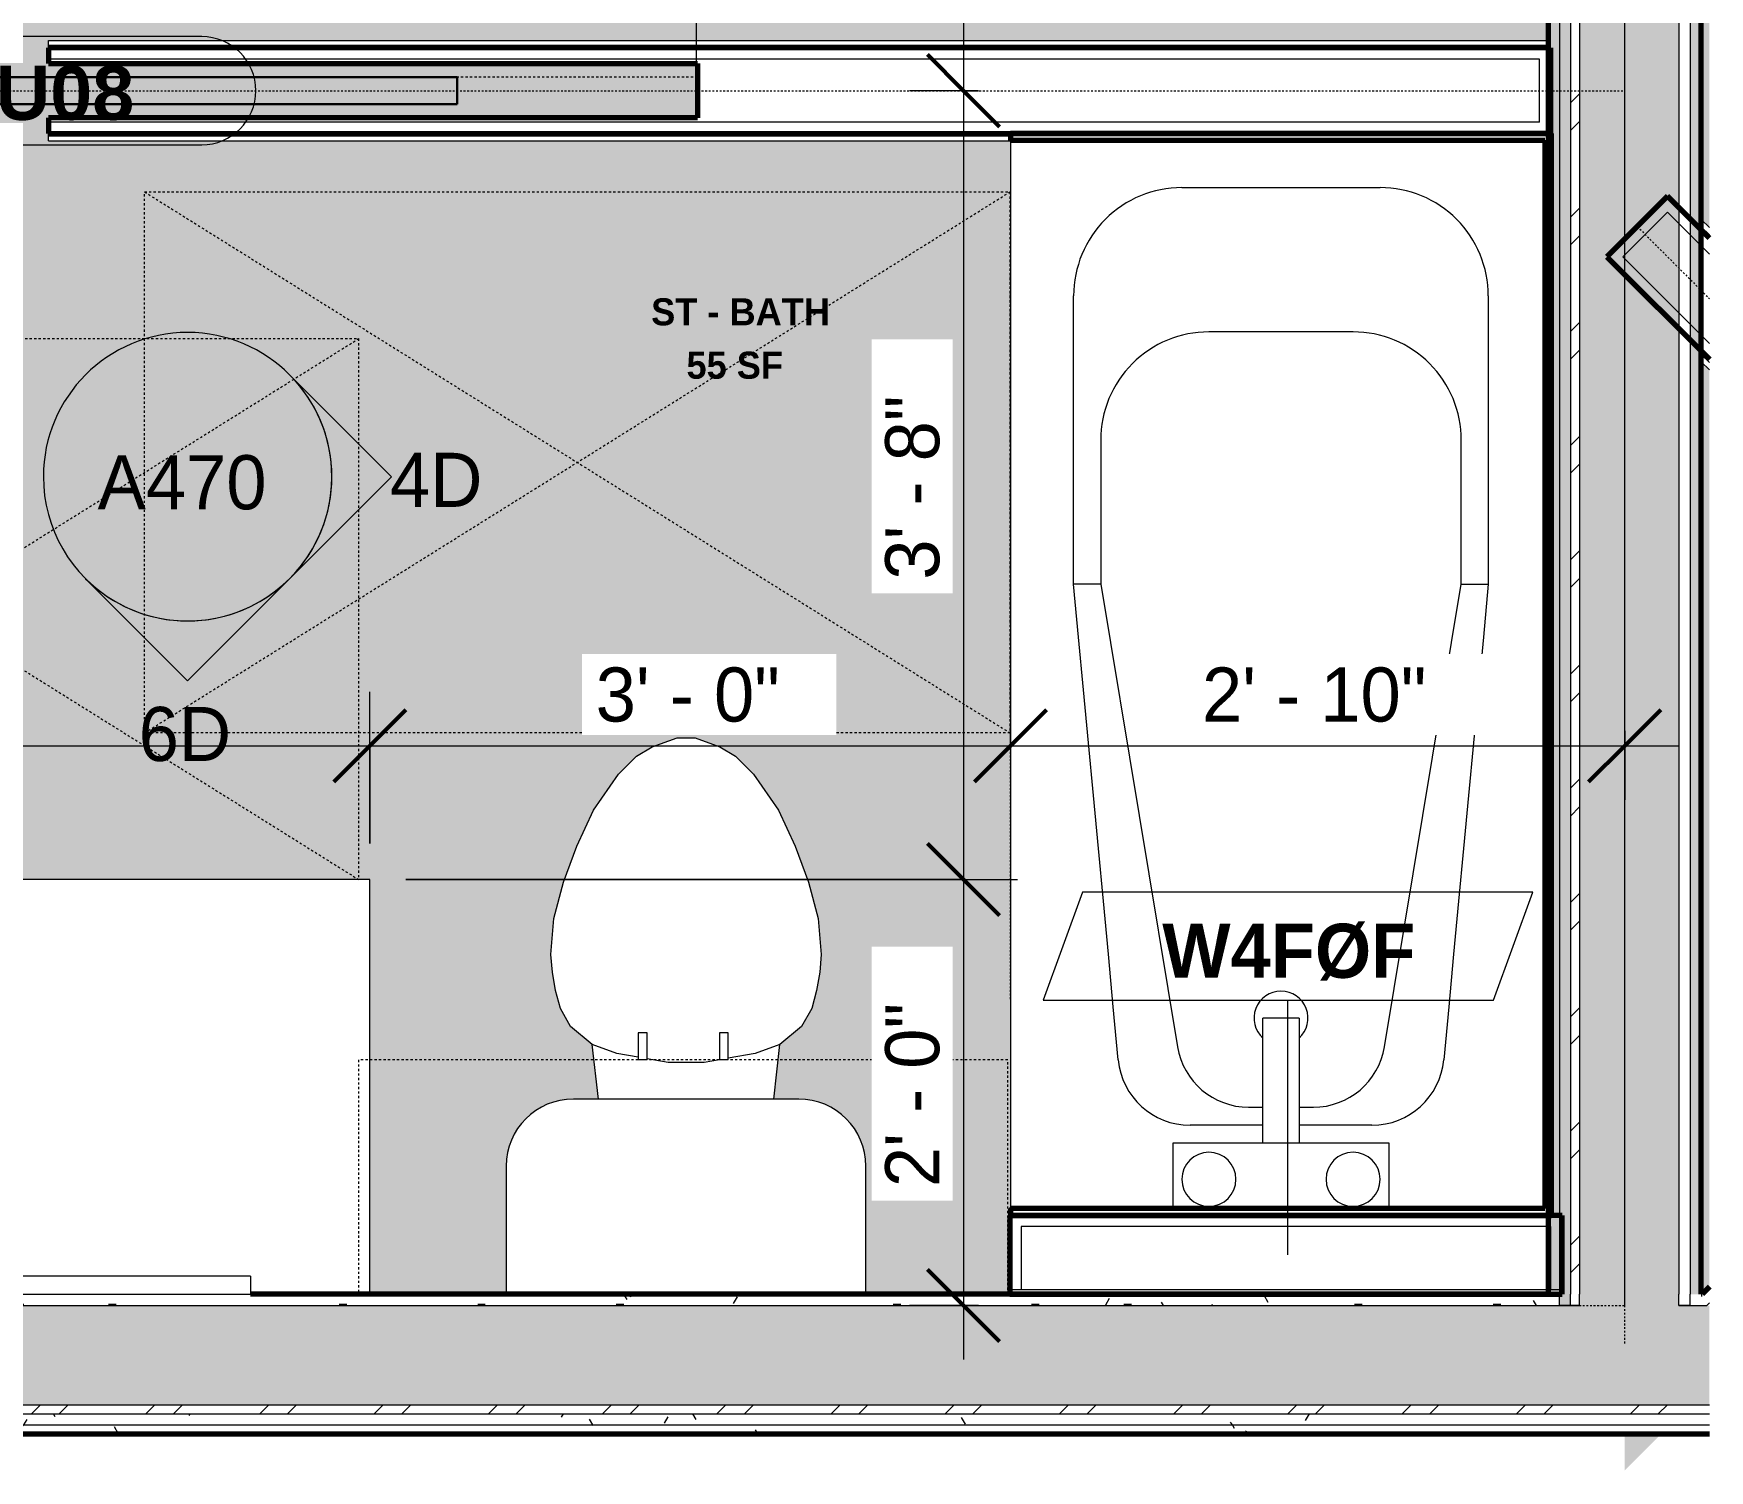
# Model space of a CAD drawing. Header units: inches. Extents: x -3857 to -1458, y -18 to 10849.
# Drawn here: x -3467.8 to -3374.9, y 10448.4 to 10528.1 of the extents above; entities that cross this region are included whole.
import ezdxf

# ---------------------------------------------------------------- set-up
doc = ezdxf.new("R2010")
doc.units = ezdxf.units.IN
doc.header["$MEASUREMENT"] = 0
doc.linetypes.add('Dash', pattern=[0.25, 0.125, -0.125])
doc.linetypes.add('Dash 3_32_', pattern=[0.1875, 0.09375, -0.09375])
for name, color, linetype, lineweight in [('0-2', 10, 'Continuous', 5), ('A-ANNO-DIMS', 211, 'Continuous', 9), ('A-ANNO-DIMS-32', 211, 'Continuous', 9), ('A-AREA-IDEN', 2, 'Continuous', 9), ('A-DETL-1', 90, 'Dash 3_32_', 18), ('A-DOOR', 31, 'Continuous', 18), ('A-DOOR-4', 31, 'Continuous', 30), ('A-DOOR-IDEN', 31, 'Continuous', 9), ('A-GENM', 5, 'Continuous', 9), ('A-GENM-HDLN', 13, 'Dash', 9), ('A-WALL', 113, 'Continuous', 18), ('A-WALL-1', 113, 'Continuous', 70), ('A-WALL-4', 250, 'Continuous', 18), ('A-WALL-IDEN', 211, 'Continuous', 9), ('A-WALL-PATT-1', 50, 'Continuous', 9), ('A-WALL-PATT-2', 8, 'Continuous', 9), ('A-WALL-PATT-3', 253, 'Continuous', 9), ('G-ANNO-SYMB', 111, 'Continuous', 9), ('I-FURN', 30, 'Continuous', 9), ('I-FURN-HDLN', 30, 'Dash', 9), ('I-WALL-2', 7, 'Continuous', 70), ('P-SANR-FIXT', 6, 'Continuous', 9), ('Q-CASE', 31, 'Continuous', 9), ('Q-CASE-2', 31, 'Dash', 9)]:
    doc.layers.add(name, color=color, linetype=linetype, lineweight=lineweight)
doc.layers.add('A-AREA-PATT-1', color=255, linetype='Continuous', lineweight=9, transparency=1)
doc.styles.add('Arial_B', font='arialbd.ttf', dxfattribs={"height": 3})
doc.styles.add('Century Gothic', font='ufonts.com_century-gothic.ttf', dxfattribs={"height": 3})
doc.styles.add('Century Gothic_B', font='GOTHICB.TTF', dxfattribs={"height": 3})
doc.styles.add('Century Gothic_B_1', font='GOTHICB.TTF', dxfattribs={"height": 1.5})
doc.dimstyles.new('OD_1__HACK', dxfattribs={"dimscale": 12, "dimtxt": 3.132505, "dimasz": 0.333333, "dimexe": 0.25, "dimexo": 0.166667, "dimgap": 0.041667, "dimtad": 1, "dimdec": 0, "dimzin": 3, "dimdsep": 46, "dimlunit": 4, "dimtxsty": 'Century Gothic', "dimblk1": 'OBLIQUE', "dimblk2": 'OBLIQUE', "dimsah": 1, "dimcen": 0.09, "dimdle": 0.25, "dimazin": 0, "dimtfac": 1, "dimtdec": 4, "dimtix": 1, "dimtmove": 0, "dimatfit": 3, "dimfxl": 1, "dimtvp": 1, "dimtfill": 1, "dimfrac": 2, "dimtolj": 1, "dimtzin": 0, "dimarcsym": 2})
pattern_1 = [(0, (0, 0), (10.24, 2.56), [0.422, -7.258, 0.422, -7.258, -40.96]), (0, (0, 0), (10.24, 2.56), [-15.36, 0.422, -14.938, 0.422, -7.258, -17.92]), (0, (0, 0), (10.24, 2.56), [-38.4, 0.422, -4.698, 0.422, -12.378]), (120, (3.84, 1.28), (-7.33702503, 7.58810013), [0.422, -7.258, 0.422, -7.258, -40.96]), (120, (3.84, 1.28), (-7.33702503, 7.58810013), [-15.36, 0.422, -14.938, 0.422, -7.258, -17.92]), (120, (3.84, 1.28), (-7.33702503, 7.58810013), [-38.4, 0.422, -4.698, 0.422, -12.378]), (240, (5.12, 6.4), (-2.90297497, -10.14810013), [0.422, -7.258, 0.422, -7.258, -40.96]), (240, (5.12, 6.4), (-2.90297497, -10.14810013), [-15.36, 0.422, -14.938, 0.422, -7.258, -17.92]), (240, (5.12, 6.4), (-2.90297497, -10.14810013), [-38.4, 0.422, -4.698, 0.422, -12.378])]
pattern_2 = [(45, (0, 0), (-3.1678384, 3.1678384), []), (45, (0, 4.8), (-3.1678384, 3.1678384), [])]
pattern_3 = [(161.57, (0.16, 0.16), (-1.279773737, -0.000426766), [0, -9.107, 1.011, 0]), (18.43, (-0.16, 0.16), (-1.279773737, 0.000426766), [0, -9.107, 1.011, 0]), (108.43, (0.16, 0.16), (0.639452382, -3.199964008), [3.035, -7.083]), (71.57, (-0.16, 0.16), (0.639452382, 3.199964008), [3.035, -7.083])]

# ---------------------------------------------------------------- blocks, each defined once
blk = doc.blocks.new('CTR - 1st Phase - Common Walls_rvt-2-1ST FLOOR - STUDIO A - ADA TYPE B')
at = {"layer": 'A-WALL-PATT-1'}
h = blk.add_hatch(dxfattribs=at)
h.set_pattern_fill('FP_1', color=256, style=0, pattern_type=2)
h.set_pattern_definition(pattern_1)
h.paths.add_polyline_path([(-2516.749, 10458.164), (-2516.749, 10646.289), (-2517.374, 10646.289), (-2517.374, 10458.164)], flags=0)
h.paths.add_polyline_path([(-2516.749, 10649.789), (-2516.749, 10771.802), (-2517.374, 10771.802), (-2517.374, 10649.789)], flags=0)
h.paths.add_polyline_path([(-2516.749, 10779.052), (-2516.749, 10813.239), (-2517.374, 10813.239), (-2517.374, 10779.052)], flags=0)
h = blk.add_hatch(dxfattribs=at)
h.set_pattern_fill('FP_1', color=256, style=0, pattern_type=2)
h.set_pattern_definition(pattern_1)
h.paths.add_polyline_path([(-2516.124, 10457.539), (-2516.124, 10771.802), (-2516.749, 10771.802), (-2516.749, 10457.539), (-2516.597, 10457.539)], flags=0)
h.paths.add_polyline_path([(-2516.124, 10779.052), (-2516.124, 10813.239), (-2516.749, 10813.239), (-2516.749, 10779.052), (-2516.689, 10779.052)], flags=0)
h = blk.add_hatch(dxfattribs=at)
h.set_pattern_fill('FP_1', color=256, style=0, pattern_type=2)
h.set_pattern_definition(pattern_1)
h.paths.add_polyline_path([(-2508.874, 10458.164), (-2508.874, 10813.239), (-2509.499, 10813.239), (-2509.499, 10458.164)], flags=0)
h = blk.add_hatch(dxfattribs=at)
h.set_pattern_fill('FP_1', color=256, style=0, pattern_type=2)
h.set_pattern_definition(pattern_1)
h.paths.add_polyline_path([(-2508.874, 10457.539), (-2508.571, 10457.539), (-2508.422, 10457.688), (-2508.422, 10458.164), (-2509.499, 10458.164), (-2509.499, 10457.539)], flags=0)
h.paths.add_polyline_path([(-2642.722, 10457.539), (-2516.749, 10457.539), (-2516.749, 10458.164), (-2643.349, 10458.164), (-2643.349, 10457.539)], flags=0)
h = blk.add_hatch(dxfattribs=at)
h.set_pattern_fill('FP_1', color=256, style=0, pattern_type=2)
h.set_pattern_definition(pattern_1)
h.paths.add_polyline_path([(-2508.422, 10458.164), (-2508.422, 10458.572), (-2508.83, 10458.164)], flags=0)
h = blk.add_hatch(dxfattribs=at)
h.set_pattern_fill('FP_1', color=256, style=0, pattern_type=2)
h.set_pattern_definition(pattern_1)
h.paths.add_polyline_path([(-2521.587, 10450.914), (-2508.422, 10450.914), (-2508.422, 10451.539), (-2649.974, 10451.539), (-2649.974, 10450.914), (-2534.752, 10450.914)], flags=0)
h = blk.add_hatch(dxfattribs=at)
h.set_pattern_fill('FP_1', color=256, style=0, pattern_type=2)
h.set_pattern_definition(pattern_1)
h.paths.add_polyline_path([(-2613.743, 10450.414), (-2508.422, 10450.414), (-2508.422, 10450.914), (-2650.599, 10450.914), (-2650.599, 10450.414), (-2624.873, 10450.414)], flags=0)
at = {"layer": 'A-WALL-PATT-2'}
h = blk.add_hatch(dxfattribs=at)
h.set_pattern_fill('FP_2', color=256, style=0, pattern_type=2)
h.set_pattern_definition(pattern_2)
h.paths.add_polyline_path([(-2515.624, 10457.539), (-2515.624, 10813.239), (-2516.124, 10813.239), (-2516.124, 10779.052), (-2516.099, 10779.052), (-2516.099, 10771.802), (-2516.124, 10771.802), (-2516.124, 10457.539)], flags=0)
h = blk.add_hatch(dxfattribs=at)
h.set_pattern_fill('FP_2', color=256, style=0, pattern_type=2)
h.set_pattern_definition(pattern_2)
h.paths.add_polyline_path([(-2521.587, 10451.539), (-2508.422, 10451.539), (-2508.422, 10452.039), (-2649.474, 10452.039), (-2649.474, 10451.539), (-2534.752, 10451.539)], flags=0)
at = {"layer": 'A-WALL-PATT-3'}
h = blk.add_hatch(dxfattribs=at)
h.set_pattern_fill('FP_3', color=256, style=0, pattern_type=2)
h.set_pattern_definition(pattern_3)
h.paths.add_polyline_path([(-2515.004, 10457.539), (-2510.124, 10457.539), (-2510.124, 10813.239), (-2515.624, 10813.239), (-2515.624, 10457.539)], flags=0)
h = blk.add_hatch(dxfattribs=at)
h.set_pattern_fill('FP_3', color=256, style=0, pattern_type=2)
h.set_pattern_definition(pattern_3)
h.paths.add_polyline_path([(-2642.722, 10452.039), (-2508.422, 10452.039), (-2508.422, 10457.539), (-2643.974, 10457.536), (-2643.974, 10452.039), (-2642.963, 10452.039)], flags=0)
h = blk.add_hatch(dxfattribs=at)
h.set_pattern_fill('FP_3', color=256, style=0, pattern_type=2)
h.set_pattern_definition(pattern_3)
h.paths.add_polyline_path([(-2508.422, 10457.539), (-2508.422, 10457.688), (-2508.571, 10457.539)], flags=0)
at = {"layer": 'A-WALL-4'}
for p, q in [((-2516.749, 10813.239), (-2516.749, 10458.164)), ((-2516.124, 10813.239), (-2516.124, 10458.164)), ((-2515.624, 10813.239), (-2515.624, 10458.164)), ((-2510.124, 10813.239), (-2510.124, 10458.164)), ((-2509.499, 10813.239), (-2509.499, 10458.164)), ((-2516.749, 10457.539), (-2516.749, 10458.164)), ((-2516.124, 10457.539), (-2516.124, 10458.164)), ((-2515.624, 10457.539), (-2515.624, 10458.164)), ((-2510.124, 10457.539), (-2510.124, 10458.164)), ((-2509.499, 10457.539), (-2509.499, 10458.164)), ((-2643.349, 10457.539), (-2516.749, 10457.539)), ((-2516.124, 10457.539), (-2516.749, 10457.539)), ((-2516.749, 10457.539), (-2516.124, 10457.539)), ((-2515.624, 10457.539), (-2516.124, 10457.539)), ((-2516.124, 10457.539), (-2515.624, 10457.539)), ((-2509.499, 10457.539), (-2510.124, 10457.539)), ((-2510.124, 10457.539), (-2509.499, 10457.539)), ((-2509.499, 10457.539), (-2508.571, 10457.539)), ((-2508.422, 10457.688), (-2508.571, 10457.539)), ((-2643.349, 10452.039), (-2508.422, 10452.039)), ((-2643.349, 10451.539), (-2508.422, 10451.539)), ((-2643.349, 10450.914), (-2508.422, 10450.914))]:
    blk.add_line(p, q, dxfattribs=at)
at = {"layer": 'I-WALL-2'}
for p, q in [((-2517.374, 10650.414), (-2517.374, 10458.164)), ((-2508.874, 10458.164), (-2508.874, 10569.1)), ((-2517.374, 10458.164), (-2589.347, 10458.164)), ((-2508.83, 10458.164), (-2508.874, 10458.164)), ((-2508.422, 10458.572), (-2508.83, 10458.164)), ((-2643.349, 10450.414), (-2508.422, 10450.414))]:
    blk.add_line(p, q, dxfattribs=at)
blk = doc.blocks.new('Basic Wall _ INT - W4BØF - _5_8 GYP - 2X4 WOOD_BATT_ - 5_8 GYP_ - ___-2683362-1ST FLOOR - STUDIO A - ADA TYPE B')
at = {"layer": 'A-WALL'}
for p, q in [((-2508.874, 10510.293), (-2508.422, 10509.842)), ((-2508.874, 10509.885), (-2508.422, 10509.433))]:
    blk.add_line(p, q, dxfattribs=at)
blk = doc.blocks.new('Basic Wall _ INT - W4BØF - _5_8 GYP - 2X4 WOOD_BATT_ - 5_8 GYP_ - ___-2683361-1ST FLOOR - STUDIO A - ADA TYPE B')
at = {"layer": 'A-WALL'}
for p, q in [((-2508.874, 10517.773), (-2508.422, 10517.321)), ((-2508.422, 10516.913), (-2508.874, 10517.365))]:
    blk.add_line(p, q, dxfattribs=at)
blk = doc.blocks.new('Basic Wall _ INT - W4BØF - _5_8 GYP - 2X4 WOOD_BATT_ - 5_8 GYP_ - ___-2701563-1ST FLOOR - STUDIO A - ADA TYPE B')
at = {"layer": 'A-WALL'}
for p, q in [((-2643.349, 10522.414), (-2634.55, 10522.414)), ((-2634.55, 10522.539), (-2634.55, 10522.497)), ((-2634.55, 10522.497), (-2634.55, 10522.414)), ((-2634.55, 10522.414), (-2634.55, 10522.126)), ((-2600.55, 10522.497), (-2600.55, 10522.539)), ((-2600.55, 10522.414), (-2600.55, 10522.497)), ((-2600.55, 10522.414), (-2547.188, 10522.414)), ((-2600.55, 10522.126), (-2600.55, 10522.414)), ((-2642.935, 10522.126), (-2634.55, 10522.126)), ((-2600.55, 10522.126), (-2547.188, 10522.126))]:
    blk.add_line(p, q, dxfattribs=at)
blk = doc.blocks.new('Basic Wall _ INT - W4BØF - _5_8 GYP - 2X4 WOOD_BATT_ - 5_8 GYP_ - ___-2701562-1ST FLOOR - STUDIO A - ADA TYPE B')
at = {"layer": 'A-WALL'}
for p, q in [((-2643.349, 10527.414), (-2643.349, 10527.703)), ((-2643.349, 10527.703), (-2634.55, 10527.703)), ((-2634.55, 10527.414), (-2643.349, 10527.414)), ((-2643.349, 10527.332), (-2643.349, 10527.414)), ((-2643.349, 10527.289), (-2643.349, 10527.332)), ((-2634.55, 10527.703), (-2634.55, 10527.414)), ((-2634.55, 10527.414), (-2634.55, 10527.332)), ((-2634.55, 10527.332), (-2634.55, 10527.289)), ((-2600.55, 10527.414), (-2600.55, 10527.703)), ((-2600.55, 10527.703), (-2517.374, 10527.703)), ((-2517.374, 10527.414), (-2600.55, 10527.414)), ((-2600.55, 10527.332), (-2600.55, 10527.414)), ((-2600.55, 10527.289), (-2600.55, 10527.332))]:
    blk.add_line(p, q, dxfattribs=at)
blk = doc.blocks.new('POCKET - FLUSH - 2-10 x 6-8-2882529-1ST FLOOR - STUDIO A - ADA TYPE B')
at = {"layer": 'A-DOOR-4'}
for p, q in [((-39.667, 0.75), (-39.667, -0.75)), ((-5.667, 0.75), (-39.667, 0.75)), ((-5.667, -0.75), (-5.667, 0.75)), ((-39.667, -0.75), (-5.667, -0.75))]:
    blk.add_line(p, q, dxfattribs=at)
blk = doc.blocks.new('Bed-Standard - Queen 60_ x 79_-1433484-1ST FLOOR - STUDIO A - ADA TYPE B')
at = {"layer": 'I-FURN-HDLN'}
blk.add_line((-55.311, 9.324), (-55.311, 77.295), dxfattribs=at)
blk = doc.blocks.new('Toilet-Domestic-3D - Toilet-Domestic-3D-3234795-1ST FLOOR - STUDIO A - ADA TYPE B')
at = {"layer": 'P-SANR-FIXT'}
for p, q in [((-2.74, 11), (-1.874, 11.5)), ((-1.874, 11.5), (-0.5, 12)), ((-0.5, 12), (0.5, 12)), ((0.5, 12), (1.874, 11.5)), ((1.874, 11.5), (2.74, 11)), ((-3.74, 10), (-2.74, 11)), ((2.74, 11), (3.74, 10)), ((-5.127, 8), (-3.74, 10)), ((3.74, 10), (5.127, 8)), ((-6.06, 6), (-5.127, 8)), ((5.127, 8), (6.06, 6)), ((-6.788, 4), (-6.06, 6)), ((6.06, 6), (6.788, 4)), ((-7.326, 1.992), (-6.788, 4)), ((6.788, 4), (7.326, 1.992)), ((-7.5, 0), (-7.326, 1.992)), ((7.326, 1.992), (7.5, 0)), ((-7.413, -0.996), (-7.5, 0)), ((7.5, 0), (7.413, -0.996)), ((-7.236, -2), (-7.413, -0.996)), ((7.413, -0.996), (7.236, -2)), ((-6.968, -3), (-7.236, -2)), ((7.236, -2), (6.968, -3)), ((-6.401, -4), (-6.968, -3)), ((6.968, -3), (6.401, -4)), ((-5.209, -5), (-6.401, -4)), ((6.401, -4), (5.209, -5)), ((-3.836, -5.5), (-5.209, -5)), ((-4.862, -8.024), (-5.209, -5)), ((-2.648, -5.709), (-3.836, -5.5)), ((3.836, -5.5), (2.341, -5.764)), ((5.209, -5), (3.836, -5.5)), ((4.862, -8.024), (5.209, -5)), ((-1, -6), (-2.159, -5.796)), ((1, -6), (-1, -6)), ((1.852, -5.85), (1, -6)), ((6.25, -8.024), (-6.25, -8.024)), ((-9.976, -11.75), (-9.976, -18.851)), ((9.976, -18.851), (9.976, -11.75))]:
    blk.add_line(p, q, dxfattribs=at)
for centre, start, end in [((-6.25, -11.75), 90, 180), ((6.25, -11.75), 0, 90)]:
    blk.add_arc(centre, 3.726, start, end, dxfattribs=at)
blk = doc.blocks.new('Bath Vanity - Bath Vanity 60_-2708009-1ST FLOOR - STUDIO A - ADA TYPE B')
at = {"layer": 'Q-CASE'}
for p, q in [((-29.262, -1), (-29.262, -24)), ((30.738, -24), (30.738, -1)), ((-29.262, -24), (30.738, -24))]:
    blk.add_line(p, q, dxfattribs=at)
blk = doc.blocks.new('Bath Tub - Maestro - 60_x30_-1372872-1ST FLOOR - STUDIO A - ADA TYPE B')
at = {"layer": 'P-SANR-FIXT'}
for p, q in [((59.625, 0), (0.375, 0)), ((35, -3.5), (51, -3.5)), ((35, -5), (35, -3.5)), ((35, -5), (9.345, -9.257)), ((43, -5), (35, -5)), ((4, -9), (0.375, -9)), ((4, -14), (4, -9)), ((5, -14), (5, -9.955)), ((57, -9.5), (57, -20.5)), ((49, -19), (49, -11)), ((6, -13.203), (6, -14)), ((4, -16), (4, -14)), ((4, -14), (10.938, -14)), ((10.938, -16), (10.938, -14)), ((4, -21), (4, -16)), ((10.938, -16), (4, -16)), ((5, -20.045), (5, -16)), ((6, -16), (6, -16.797)), ((0.375, -21), (4, -21)), ((9.345, -20.743), (35, -25)), ((35, -25), (35, -26.5)), ((35, -25), (43, -25)), ((51, -26.5), (35, -26.5))]:
    blk.add_line(p, q, dxfattribs=at)
at = {"layer": 'P-SANR-FIXT', "flags": 128}
for points in [[(8.627, -5.973), (11.557, -5.698), (14.487, -5.423), (17.418, -5.148), (20.348, -4.874), (23.279, -4.599), (26.209, -4.324), (29.139, -4.049), (32.07, -3.775), (35, -3.5)], [(35, -26.5), (32.07, -26.225), (29.139, -25.951), (26.209, -25.676), (23.279, -25.401), (20.348, -25.126), (17.418, -24.852), (14.487, -24.577), (11.557, -24.302), (8.627, -24.027)]]:
    blk.add_lwpolyline(points, dxfattribs=at)
at = {"layer": 'P-SANR-FIXT'}
for centre, radius, start, end in [((51, -9.5), 6, 0, 90), ((43, -11), 6, 360, 90), ((9, -9.955), 4, 95.35583, 180), ((10, -13.203), 4, 99.42227, 180), ((2, -11), 1.5, 0, 180), ((2, -11), 1.5, 180, 360), ((10.938, -15), 1.5, 0, 137.92893), ((10.938, -15), 1.5, 222.07107, 360), ((2, -19), 1.5, 0, 180), ((10, -16.797), 4, 180, 260.57773), ((2, -19), 1.5, 180, 360), ((43, -19), 6, 270, 0), ((9, -20.045), 4, 180, 264.64417), ((51, -20.5), 6, 270, 0)]:
    blk.add_arc(centre, radius, start, end, dxfattribs=at)
blk = doc.blocks.new('ADA Clearances - 30_x48_-1721104-1ST FLOOR - STUDIO A - ADA TYPE B')
at = {"layer": 'A-GENM-HDLN'}
for p, q in [((15, 24), (-15, -24)), ((-15, 24), (15, -24)), ((-15, -24), (-15, 24)), ((-15, 24), (15, 24)), ((15, 24), (15, -24)), ((15, -24), (-15, -24))]:
    blk.add_line(p, q, dxfattribs=at)
blk = doc.blocks.new('ADA Clearances - 30_x48_-V1-1ST FLOOR - STUDIO A - ADA TYPE B')
at = {"layer": 'A-GENM-HDLN'}
for p, q in [((15, 24), (-15, -24)), ((-15, 24), (15, -24)), ((-15, 24), (15, 24)), ((15, 24), (15, -24)), ((15, -24), (-15, -24))]:
    blk.add_line(p, q, dxfattribs=at)
blk = doc.blocks.new('BATHROOM MIRROR - BATHROOM MIRROR 48_-3124766-1ST FLOOR - STUDIO A - ADA TYPE B')
at = {"layer": 'Q-CASE'}
for p, q in [((24.738, 24), (-23.262, 24)), ((-23.262, 23), (-23.262, 24)), ((24.738, 24), (24.738, 23)), ((-23.262, 23), (24.738, 23))]:
    blk.add_line(p, q, dxfattribs=at)
blk = doc.blocks.new('300 Series Wall Hung Cabinet_326 - 36_-V2-1ST FLOOR - STUDIO A - ADA TYPE B')
at = {"layer": 'Q-CASE'}
for p, q in [((-2.5, -13.188), (-2.012, -13.188)), ((-2.5, -13.188), (-2.5, -14.687)), ((-2.012, -14.687), (-2.012, -13.188)), ((2, -13.188), (2.488, -13.188)), ((2, -13.188), (2, -14.687)), ((2.488, -14.687), (2.488, -13.188)), ((-2.5, -14.687), (-2.012, -14.687)), ((2, -14.687), (2.488, -14.687))]:
    blk.add_line(p, q, dxfattribs=at)
at = {"layer": 'Q-CASE-2'}
for p, q in [((18, -0.188), (-18, -0.188)), ((-18, -0.188), (-18, -13.188)), ((18, -13.188), (18, -0.188)), ((-18, -13.188), (18, -13.188))]:
    blk.add_line(p, q, dxfattribs=at)
blk = doc.blocks.new('Basic Wall _ INT - W4FØF - INT - _5_8 GYP - 2X4 WOOD_BATT__ - ___-3091280-1ST FLOOR - STUDIO A - ADA TYPE B')
at = {"layer": 'A-WALL'}
for p, q in [((-2547.222, 10462.664), (-2547.222, 10462.953)), ((-2547.188, 10462.953), (-2547.222, 10462.953)), ((-2547.188, 10462.664), (-2547.222, 10462.664)), ((-2547.222, 10462.582), (-2547.222, 10462.664)), ((-2547.222, 10462.539), (-2547.222, 10462.582))]:
    blk.add_line(p, q, dxfattribs=at)
blk = doc.blocks.new('DIMBLOCK32-1ST FLOOR - STUDIO A - ADA TYPE B')
at = {"layer": 'A-ANNO-DIMS-32', "lineweight": 50}
for p, q in [((-3416.247, 10648.039), (-3418.247, 10650.039)), ((-3416.247, 10648.039), (-3414.247, 10646.039)), ((-3416.247, 10524.914), (-3418.247, 10526.914)), ((-3416.247, 10524.914), (-3414.247, 10522.914))]:
    blk.add_line(p, q, dxfattribs=at)
at = {"layer": 'A-ANNO-DIMS-32'}
for p, q in [((-3415.418, 10648.039), (-3419.247, 10648.039)), ((-3416.247, 10648.039), (-3416.247, 10524.914)), ((-3416.247, 10648.039), (-3415.418, 10648.039)), ((-3415.418, 10524.914), (-3419.247, 10524.914)), ((-3416.247, 10524.914), (-3415.418, 10524.914))]:
    blk.add_line(p, q, dxfattribs=at)
at = {"layer": 'A-ANNO-DIMS-32', "color": 0, "insert": (-3420.592, 10580.063), "char_height": 3, "width": 15.39402, "attachment_point": 1, "rotation": 90, "line_spacing_factor": 0.984502, "style": 'Century Gothic', "bg_fill": 3, "box_fill_scale": 1.25, "bg_fill_color": 256, "bg_fill_true_color": 13158600, "bg_fill_transparency": 0}
blk.add_mtext('10\' - 3"', dxfattribs=at)
blk = doc.blocks.new('_Oblique')
at = {"color": 0, "linetype": 'ByBlock', "lineweight": -2}
blk.add_line((-0.5, -0.5), (0.5, 0.5), dxfattribs=at)
blk = doc.blocks.new('DIMBLOCK33-1ST FLOOR - STUDIO A - ADA TYPE B')
at = {"layer": 'A-ANNO-DIMS-32', "lineweight": 50}
for p, q in [((-3416.247, 10524.914), (-3418.247, 10526.914)), ((-3416.247, 10524.914), (-3414.247, 10522.914)), ((-3416.247, 10481.164), (-3418.247, 10483.164)), ((-3416.247, 10481.164), (-3414.247, 10479.164))]:
    blk.add_line(p, q, dxfattribs=at)
at = {"layer": 'A-ANNO-DIMS-32'}
for p, q in [((-3415.418, 10524.914), (-3419.247, 10524.914)), ((-3416.247, 10524.914), (-3416.247, 10481.164)), ((-3416.247, 10524.914), (-3415.418, 10524.914)), ((-3447.171, 10481.164), (-3413.247, 10481.164)), ((-3416.247, 10481.164), (-3447.171, 10481.164))]:
    blk.add_line(p, q, dxfattribs=at)
at = {"layer": 'A-ANNO-DIMS-32', "color": 0, "insert": (-3420.592, 10497.794), "char_height": 3, "width": 12.58969, "attachment_point": 1, "rotation": 90, "line_spacing_factor": 0.984502, "style": 'Century Gothic', "bg_fill": 3, "box_fill_scale": 1.25, "bg_fill_color": 256, "bg_fill_true_color": 13158600, "bg_fill_transparency": 0}
blk.add_mtext('3\' - 8"', dxfattribs=at)
blk = doc.blocks.new('DIMBLOCK34-1ST FLOOR - STUDIO A - ADA TYPE B')
at = {"layer": 'A-ANNO-DIMS-32', "lineweight": 50}
for p, q in [((-3416.247, 10481.164), (-3418.247, 10483.164)), ((-3416.247, 10481.164), (-3414.247, 10479.164)), ((-3416.247, 10457.539), (-3418.247, 10459.539)), ((-3416.247, 10457.539), (-3414.247, 10455.539))]:
    blk.add_line(p, q, dxfattribs=at)
at = {"layer": 'A-ANNO-DIMS-32'}
for p, q in [((-3447.171, 10481.164), (-3413.247, 10481.164)), ((-3416.247, 10481.164), (-3447.171, 10481.164)), ((-3416.247, 10481.164), (-3416.247, 10454.539)), ((-3415.418, 10457.539), (-3419.247, 10457.539)), ((-3416.247, 10457.539), (-3415.418, 10457.539))]:
    blk.add_line(p, q, dxfattribs=at)
at = {"layer": 'A-ANNO-DIMS-32', "color": 0, "insert": (-3420.592, 10464.106), "char_height": 3, "width": 12.58969, "attachment_point": 1, "rotation": 90, "line_spacing_factor": 0.984502, "style": 'Century Gothic', "bg_fill": 3, "box_fill_scale": 1.25, "bg_fill_color": 256, "bg_fill_true_color": 13158600, "bg_fill_transparency": 0}
blk.add_mtext('2\' - 0"', dxfattribs=at)
blk = doc.blocks.new('DIMBLOCK40-1ST FLOOR - STUDIO A - ADA TYPE B')
at = {"layer": 'A-ANNO-DIMS-32'}
for p, q in [((-3509.171, 10483.164), (-3509.171, 10491.581)), ((-3449.171, 10483.164), (-3449.171, 10491.581)), ((-3509.171, 10488.581), (-3449.171, 10488.581)), ((-3509.171, 10488.581), (-3509.171, 10483.164)), ((-3449.171, 10488.581), (-3449.171, 10483.164))]:
    blk.add_line(p, q, dxfattribs=at)
at = {"layer": 'A-ANNO-DIMS-32', "lineweight": 50}
for p, q in [((-3509.171, 10488.581), (-3507.171, 10490.581)), ((-3449.171, 10488.581), (-3447.171, 10490.581)), ((-3509.171, 10488.581), (-3511.171, 10486.581)), ((-3449.171, 10488.581), (-3451.171, 10486.581))]:
    blk.add_line(p, q, dxfattribs=at)
at = {"layer": 'A-ANNO-DIMS-32', "color": 0, "insert": (-3484.417, 10492.926), "char_height": 3, "width": 12.58969, "attachment_point": 1, "line_spacing_factor": 0.984502, "style": 'Century Gothic', "bg_fill": 3, "box_fill_scale": 1.25, "bg_fill_color": 256, "bg_fill_true_color": 13158600, "bg_fill_transparency": 0}
blk.add_mtext('5\' - 0"', dxfattribs=at)
blk = doc.blocks.new('DIMBLOCK41-1ST FLOOR - STUDIO A - ADA TYPE B')
at = {"layer": 'A-ANNO-DIMS-32'}
for p, q in [((-3449.171, 10483.164), (-3449.171, 10491.581)), ((-3413.637, 10489.409), (-3413.637, 10485.581)), ((-3413.637, 10488.581), (-3413.637, 10489.409)), ((-3449.171, 10488.581), (-3413.637, 10488.581)), ((-3449.171, 10488.581), (-3449.171, 10483.164))]:
    blk.add_line(p, q, dxfattribs=at)
at = {"layer": 'A-ANNO-DIMS-32', "lineweight": 50}
for p, q in [((-3449.171, 10488.581), (-3447.171, 10490.581)), ((-3413.637, 10488.581), (-3411.637, 10490.581)), ((-3449.171, 10488.581), (-3451.171, 10486.581)), ((-3413.637, 10488.581), (-3415.637, 10486.581))]:
    blk.add_line(p, q, dxfattribs=at)
at = {"layer": 'A-ANNO-DIMS-32', "color": 0, "insert": (-3436.649, 10492.926), "char_height": 3, "width": 12.58969, "attachment_point": 1, "line_spacing_factor": 0.984502, "style": 'Century Gothic', "bg_fill": 3, "box_fill_scale": 1.25, "bg_fill_color": 256, "bg_fill_true_color": 13158600, "bg_fill_transparency": 0}
blk.add_mtext('3\' - 0"', dxfattribs=at)
blk = doc.blocks.new('DIMBLOCK42-1ST FLOOR - STUDIO A - ADA TYPE B')
at = {"layer": 'A-ANNO-DIMS-32', "lineweight": 50}
for p, q in [((-3413.637, 10488.581), (-3411.637, 10490.581)), ((-3379.572, 10488.581), (-3377.572, 10490.581)), ((-3413.637, 10488.581), (-3415.637, 10486.581)), ((-3379.572, 10488.581), (-3381.572, 10486.581))]:
    blk.add_line(p, q, dxfattribs=at)
at = {"layer": 'A-ANNO-DIMS-32'}
for p, q in [((-3413.637, 10489.409), (-3413.637, 10485.581)), ((-3413.637, 10488.581), (-3413.637, 10489.409)), ((-3379.572, 10489.409), (-3379.572, 10485.581)), ((-3379.572, 10488.581), (-3379.572, 10489.409)), ((-3413.637, 10488.581), (-3376.572, 10488.581))]:
    blk.add_line(p, q, dxfattribs=at)
at = {"layer": 'A-ANNO-DIMS-32', "color": 0, "insert": (-3403.019, 10492.926), "char_height": 3, "width": 15.39402, "attachment_point": 1, "line_spacing_factor": 0.984502, "style": 'Century Gothic', "bg_fill": 3, "box_fill_scale": 1.25, "bg_fill_color": 256, "bg_fill_true_color": 13158600, "bg_fill_transparency": 0}
blk.add_mtext('2\' - 10"', dxfattribs=at)
blk = doc.blocks.new('Door Tag - Type Mark-2601225-1ST FLOOR - STUDIO A - ADA TYPE B')
at = {"layer": 'A-DOOR-IDEN'}
for p, q in [((0.234375, 0.09375), (-0.234375, 0.09375)), ((-0.234375, -0.09375), (0.234375, -0.09375))]:
    blk.add_line(p, q, dxfattribs=at)
for centre, start, end in [((-0.234375, 0), 90, 270), ((0.234375, 0), 270, 90)]:
    blk.add_arc(centre, 0.09375, start, end, dxfattribs=at)
blk = doc.blocks.new('Elevation - Filled Arrow-152140-1ST FLOOR - STUDIO A - ADA TYPE B')
at = {"layer": 'G-ANNO-SYMB'}
for start, end in [(360, 180), (180, 360)]:
    blk.add_arc((0, 0), 0.25, start, end, dxfattribs=at)
blk = doc.blocks.new('Elevation - Filled Arrow-151867-1ST FLOOR - STUDIO A - ADA TYPE B')
at = {"layer": 'G-ANNO-SYMB'}
for p, q in [((0, 0.3536), (-0.1768, 0.1768)), ((0.1768, 0.1768), (0, 0.3536))]:
    blk.add_line(p, q, dxfattribs=at)
blk.add_arc((0, 0), 0.25, 45, 135, dxfattribs=at)
blk = doc.blocks.new('Wall Tag - ONE-2663183-1ST FLOOR - STUDIO A - ADA TYPE B')
at = {"layer": 'A-WALL-IDEN'}
for p, q in [((-0.3561, 0.0937), (-0.4244, -0.0937)), ((0.4244, 0.0937), (-0.3561, 0.0937)), ((0.3561, -0.0937), (0.4244, 0.0937)), ((-0.4244, -0.0937), (0.3561, -0.0937))]:
    blk.add_line(p, q, dxfattribs=at)

msp = doc.modelspace()

# ---------------------------------------------------------------- hatches: boundary and pattern name
at = {"layer": 'A-AREA-PATT-1'}
h = msp.add_hatch(color=256, dxfattribs=at)
h.paths.add_polyline_path([(-3466.999, 10524.914), (-3430.999, 10524.914), (-3430.999, 10526.414), (-3466.999, 10526.414), (-3466.999, 10527.703), (-3383.822, 10527.703), (-3383.822, 10645.251), (-3503.346, 10645.251), (-3503.346, 10640.352), (-3503.01, 10640.352), (-3503.01, 10637.852), (-3503.76, 10637.852), (-3503.76, 10637.602), (-3505.135, 10637.602), (-3505.135, 10608.602), (-3503.76, 10608.602), (-3503.76, 10577.352), (-3503.01, 10577.352), (-3503.01, 10574.852), (-3503.346, 10574.852), (-3503.346, 10565.596), (-3509.384, 10565.596), (-3509.384, 10562.664), (-3512.172, 10562.664), (-3512.172, 10526.664), (-3509.797, 10526.664), (-3509.797, 10527.703), (-3500.999, 10527.703), (-3500.999, 10524.914), (-3467.027, 10524.914)], flags=0)
h.paths.add_polyline_path([(-3383.97, 10540.733), (-3401.97, 10540.733), (-3401.97, 10558.733), (-3383.97, 10558.733)], flags=0)
h.paths.add_polyline_path([(-3428.71, 10561.664), (-3462.97, 10561.664), (-3462.97, 10621.664), (-3383.97, 10621.664), (-3383.97, 10561.664), (-3415.309, 10561.664)], flags=0)
h.paths.add_polyline_path([(-3506.135, 10577.602), (-3505.135, 10577.602), (-3505.135, 10606.602), (-3506.135, 10606.602), (-3506.135, 10583.262)], flags=0)
h.paths.add_polyline_path([(-3401.97, 10624.664), (-3401.97, 10642.664), (-3383.97, 10642.664), (-3383.97, 10624.664), (-3401.136, 10624.664)], flags=0)
h = msp.add_hatch(color=256, dxfattribs=at)
h.paths.add_polyline_path([(-3374.87, 10517.321), (-3374.87, 10536.156), (-3375.322, 10536.156), (-3375.322, 10517.773)], flags=0)
h.paths.add_polyline_path([(-3374.87, 10556.108), (-3374.87, 10564.257), (-3375.322, 10564.257), (-3375.322, 10556.108)], flags=0)
msp.add_hatch(color=256, dxfattribs=at).paths.add_polyline_path([(-3509.171, 10458.164), (-3509.171, 10481.164), (-3449.171, 10481.164), (-3449.171, 10458.164), (-3441.613, 10458.164), (-3441.613, 10465.266), (-3441.486, 10466.23), (-3441.114, 10467.129), (-3440.521, 10467.9), (-3439.75, 10468.493), (-3438.851, 10468.865), (-3437.81, 10468.992), (-3436.498, 10468.992), (-3436.846, 10472.016), (-3438.038, 10473.016), (-3438.605, 10474.016), (-3438.872, 10475.016), (-3439.049, 10476.019), (-3439.134, 10477.042), (-3438.962, 10479.008), (-3438.424, 10481.016), (-3437.696, 10483.016), (-3436.764, 10485.016), (-3435.376, 10487.016), (-3434.376, 10488.016), (-3433.51, 10488.516), (-3432.137, 10489.016), (-3431.137, 10489.016), (-3429.763, 10488.516), (-3428.897, 10488.016), (-3427.897, 10487.016), (-3426.509, 10485.016), (-3425.577, 10483.016), (-3424.849, 10481.016), (-3424.311, 10479.008), (-3424.137, 10477.016), (-3424.224, 10476.019), (-3424.401, 10475.016), (-3424.669, 10474.016), (-3425.236, 10473.016), (-3426.427, 10472.016), (-3426.775, 10468.992), (-3425.387, 10468.992), (-3424.422, 10468.865), (-3423.524, 10468.493), (-3422.752, 10467.9), (-3422.16, 10467.129), (-3421.787, 10466.23), (-3421.66, 10465.266), (-3421.66, 10458.164), (-3413.671, 10458.164), (-3413.671, 10462.953), (-3413.637, 10462.953), (-3413.637, 10522.126), (-3466.999, 10522.126), (-3466.999, 10523.414), (-3430.999, 10523.414), (-3430.999, 10524.914), (-3500.999, 10524.914), (-3500.999, 10522.126), (-3509.384, 10522.126), (-3509.384, 10475.539), (-3509.797, 10475.539), (-3509.797, 10458.164)], flags=0)
h = msp.add_hatch(color=256, dxfattribs=at)
h.paths.add_polyline_path([(-3379.572, 10448.39), (-3377.548, 10450.414), (-3379.572, 10450.414)], flags=0)
h.paths.add_polyline_path([(-3375.278, 10458.164), (-3374.87, 10458.572), (-3374.87, 10509.433), (-3375.322, 10509.885), (-3375.322, 10458.164)], flags=0)

# ---------------------------------------------------------------- linework, layer by layer
at = {"layer": 'A-DETL-1'}
for p, q in [((-3379.572, 10457.539), (-3379.572, 10814.489)), ((-3379.572, 10455.439), (-3379.572, 10814.489)), ((-3512.172, 10524.914), (-3379.572, 10524.914)), ((-3378.877, 10517.383), (-3374.87, 10513.377)), ((-3413.637, 10474.539), (-3413.637, 10515.539)), ((-3449.171, 10481.164), (-3509.171, 10481.164)), ((-3449.171, 10458.164), (-3449.171, 10481.164)), ((-3508.895, 10457.539), (-3379.572, 10457.539))]:
    msp.add_line(p, q, dxfattribs=at)
at = {"layer": 'A-WALL'}
for p, q in [((-3384.296, 10526.664), (-3466.999, 10526.664)), ((-3384.296, 10523.164), (-3384.296, 10526.664)), ((-3384.296, 10523.164), (-3466.999, 10523.164)), ((-3377.197, 10518.179), (-3379.672, 10515.704)), ((-3374.87, 10515.852), (-3377.197, 10518.179)), ((-3374.87, 10510.902), (-3379.672, 10515.704)), ((-3413.046, 10461.914), (-3413.046, 10458.414)), ((-3383.671, 10461.914), (-3413.046, 10461.914)), ((-3383.671, 10458.414), (-3383.671, 10461.914)), ((-3383.046, 10458.414), (-3413.671, 10458.414))]:
    msp.add_line(p, q, dxfattribs=at)
at = {"layer": 'A-WALL-1'}
for p, q in [((-3383.671, 10527.289), (-3466.999, 10527.289)), ((-3466.999, 10527.289), (-3466.999, 10526.414)), ((-3383.671, 10522.539), (-3383.671, 10527.289)), ((-3466.999, 10526.414), (-3430.999, 10526.414)), ((-3430.999, 10526.414), (-3430.999, 10523.414)), ((-3430.999, 10523.414), (-3466.999, 10523.414)), ((-3466.999, 10523.414), (-3466.999, 10522.539)), ((-3466.999, 10522.539), (-3383.671, 10522.539)), ((-3383.637, 10522.539), (-3413.637, 10522.539)), ((-3413.637, 10522.539), (-3413.637, 10522.164)), ((-3383.637, 10462.539), (-3383.637, 10522.539)), ((-3413.637, 10522.164), (-3384.012, 10522.164)), ((-3384.012, 10522.164), (-3384.012, 10462.914)), ((-3377.197, 10519.063), (-3380.556, 10515.704)), ((-3374.87, 10516.736), (-3377.197, 10519.063)), ((-3380.556, 10515.704), (-3374.87, 10510.018)), ((-3384.012, 10462.914), (-3413.637, 10462.914)), ((-3413.637, 10462.914), (-3413.637, 10462.539)), ((-3383.046, 10462.539), (-3413.671, 10462.539)), ((-3413.671, 10462.539), (-3413.671, 10458.164)), ((-3413.637, 10462.539), (-3383.637, 10462.539)), ((-3383.046, 10458.164), (-3383.046, 10462.539)), ((-3413.671, 10458.164), (-3383.046, 10458.164))]:
    msp.add_line(p, q, dxfattribs=at)
at = {"layer": 'A-WALL-IDEN'}
msp.add_line((-3398.251, 10460.352), (-3398.251, 10474.466), dxfattribs=at)

# ---------------------------------------------------------------- block references
at = {"layer": '0-2'}
msp.add_blockref('CTR - 1st Phase - Common Walls_rvt-2-1ST FLOOR - STUDIO A - ADA TYPE B', (-866.449, 0), dxfattribs=at)
at = {"layer": 'A-DOOR', "rotation": 180}
msp.add_blockref('POCKET - FLUSH - 2-10 x 6-8-2882529-1ST FLOOR - STUDIO A - ADA TYPE B', (-3483.999, 10524.914), dxfattribs=at)
at = {"layer": 'A-DOOR-IDEN', "xscale": 31.99999999999999, "yscale": 31.99999999999999, "zscale": 31.99999999999999}
msp.add_blockref('Door Tag - Type Mark-2601225-1ST FLOOR - STUDIO A - ADA TYPE B', (-3465.999, 10524.914), dxfattribs=at)
at = {"layer": 'A-GENM'}
for name, p, rotation in [('ADA Clearances - 30_x48_-1721104-1ST FLOOR - STUDIO A - ADA TYPE B', (-3437.671, 10504.3), 89.99999999988326), ('ADA Clearances - 30_x48_-V1-1ST FLOOR - STUDIO A - ADA TYPE B', (-3473.796, 10496.164), 89.99999999990635)]:
    msp.add_blockref(name, p, dxfattribs=dict(at, rotation=rotation))
at = {"layer": 'A-WALL'}
for name in ['Basic Wall _ INT - W4BØF - _5_8 GYP - 2X4 WOOD_BATT_ - 5_8 GYP_ - ___-2701562-1ST FLOOR - STUDIO A - ADA TYPE B', 'Basic Wall _ INT - W4BØF - _5_8 GYP - 2X4 WOOD_BATT_ - 5_8 GYP_ - ___-2701563-1ST FLOOR - STUDIO A - ADA TYPE B', 'Basic Wall _ INT - W4BØF - _5_8 GYP - 2X4 WOOD_BATT_ - 5_8 GYP_ - ___-2683361-1ST FLOOR - STUDIO A - ADA TYPE B', 'Basic Wall _ INT - W4BØF - _5_8 GYP - 2X4 WOOD_BATT_ - 5_8 GYP_ - ___-2683362-1ST FLOOR - STUDIO A - ADA TYPE B', 'Basic Wall _ INT - W4FØF - INT - _5_8 GYP - 2X4 WOOD_BATT__ - ___-3091280-1ST FLOOR - STUDIO A - ADA TYPE B']:
    msp.add_blockref(name, (-866.449, 0), dxfattribs=at)
at = {"layer": 'A-WALL-IDEN', "xscale": 31.99999999999999, "yscale": 31.99999999999999, "zscale": 31.99999999999999}
msp.add_blockref('Wall Tag - ONE-2663183-1ST FLOOR - STUDIO A - ADA TYPE B', (-3398.251, 10477.466), dxfattribs=at)
at = {"layer": 'G-ANNO-SYMB', "xscale": 31.99999999999999, "yscale": 31.99999999999999, "zscale": 31.99999999999999, "rotation": 180}
msp.add_blockref('Elevation - Filled Arrow-152140-1ST FLOOR - STUDIO A - ADA TYPE B', (-3459.284, 10503.506), dxfattribs=at)
at = {"layer": 'I-FURN', "rotation": 89.99999999998845}
msp.add_blockref('Bed-Standard - Queen 60_ x 79_-1433484-1ST FLOOR - STUDIO A - ADA TYPE B', (-3421.675, 10580.976), dxfattribs=at)
at = {"layer": 'P-SANR-FIXT', "rotation": 89.99999999977226}
msp.add_blockref('Bath Tub - Maestro - 60_x30_-1372872-1ST FLOOR - STUDIO A - ADA TYPE B', (-3413.637, 10462.539), dxfattribs=at)
at = {"layer": 'P-SANR-FIXT'}
msp.add_blockref('Toilet-Domestic-3D - Toilet-Domestic-3D-3234795-1ST FLOOR - STUDIO A - ADA TYPE B', (-3431.637, 10477.016), dxfattribs=at)
at = {"layer": 'Q-CASE', "rotation": 180}
for name, p in [('Bath Vanity - Bath Vanity 60_-2708009-1ST FLOOR - STUDIO A - ADA TYPE B', (-3478.433, 10457.164)), ('300 Series Wall Hung Cabinet_326 - 36_-V2-1ST FLOOR - STUDIO A - ADA TYPE B', (-3431.796, 10457.977)), ('BATHROOM MIRROR - BATHROOM MIRROR 48_-3124766-1ST FLOOR - STUDIO A - ADA TYPE B', (-3479.058, 10482.164))]:
    msp.add_blockref(name, p, dxfattribs=at)

# ---------------------------------------------------------------- texts
at = {"layer": 'A-DOOR-IDEN', "insert": (-3469.931, 10526.294), "char_height": 3, "width": 9.393, "attachment_point": 1, "style": 'Arial_B'}
msp.add_mtext('U08', dxfattribs=at)
at = {"layer": 'A-WALL-IDEN', "insert": (-3405.222, 10478.714), "char_height": 3, "width": 16.766, "attachment_point": 1, "style": 'Century Gothic_B'}
msp.add_mtext('W4FØF', dxfattribs=at)
at = {"layer": 'G-ANNO-SYMB', "insert": (-3464.275, 10504.698), "char_height": 3, "width": 12.221, "attachment_point": 1, "style": 'Century Gothic'}
msp.add_mtext('A470', dxfattribs=at)

# ---------------------------------------------------------------- next in the draw order: dimensions: what is measured, and where the dimension line sits
at = {"layer": 'A-ANNO-DIMS'}
dim = msp.add_linear_dim(base=(-3416.247, 10524.914), p1=(-3413.418, 10648.039), p2=(-3413.418, 10524.914), angle=90, dimstyle='OD_1__HACK', override={"dimpost": '<>', "dimfxl": 123.125}, dxfattribs=at)
dim.commit()
dim.dimension.update_dxf_attribs({"geometry": 'DIMBLOCK32-1ST FLOOR - STUDIO A - ADA TYPE B', "text_midpoint": (-3418.322, 10586.477)})

# ---------------------------------------------------------------- next in the draw order: dimensions: what is measured, and where the dimension line sits
dim = msp.add_linear_dim(base=(-3416.247, 10481.164), p1=(-3413.418, 10524.914), p2=(-3449.171, 10481.164), angle=90, dimstyle='OD_1__HACK', override={"dimpost": '<>', "dimfxl": 56.500617}, dxfattribs=at)
dim.commit()
dim.dimension.update_dxf_attribs({"geometry": 'DIMBLOCK33-1ST FLOOR - STUDIO A - ADA TYPE B', "text_midpoint": (-3418.322, 10503.039)})

# ---------------------------------------------------------------- next in the draw order: linework, layer by layer
at = {"layer": 'A-WALL-IDEN'}
msp.add_line((-3431.057, 10524.914), (-3431.057, 10533.718), dxfattribs=at)

# ---------------------------------------------------------------- next in the draw order: block references
at = {"layer": 'G-ANNO-SYMB', "xscale": 31.99999999999999, "yscale": 31.99999999999999, "zscale": 31.99999999999999, "rotation": 269.9999999999987}
msp.add_blockref('Elevation - Filled Arrow-151867-1ST FLOOR - STUDIO A - ADA TYPE B', (-3459.284, 10503.506), dxfattribs=at)

# ---------------------------------------------------------------- next in the draw order: texts
at = {"layer": 'A-AREA-IDEN', "char_height": 1.5, "attachment_point": 1, "style": 'Century Gothic_B_1'}
for s, insert, width in [('ST - BATH', (-3433.572, 10513.402), 10.504), ('55 SF', (-3431.613, 10510.44), 5.757)]:
    msp.add_mtext(s, dxfattribs=dict(at, insert=insert, width=width))
at = {"layer": 'G-ANNO-SYMB', "insert": (-3448.059, 10504.833), "char_height": 3, "width": 6.666, "attachment_point": 1, "style": 'Century Gothic'}
msp.add_mtext('4D', dxfattribs=at)

# ---------------------------------------------------------------- next in the draw order: dimensions: what is measured, and where the dimension line sits
at = {"layer": 'A-ANNO-DIMS'}
dim = msp.add_linear_dim(base=(-3416.247, 10457.539), p1=(-3449.171, 10481.164), p2=(-3413.418, 10457.539), angle=90, dimstyle='OD_1__HACK', override={"dimpost": '<>', "dimfxl": 42.853213}, dxfattribs=at)
dim.commit()
dim.dimension.update_dxf_attribs({"geometry": 'DIMBLOCK34-1ST FLOOR - STUDIO A - ADA TYPE B', "text_midpoint": (-3418.322, 10469.352)})

# ---------------------------------------------------------------- next in the draw order: dimensions: what is measured, and where the dimension line sits
dim = msp.add_linear_dim(base=(-3449.171, 10488.581), p1=(-3509.171, 10481.164), p2=(-3449.171, 10481.164), dimstyle='OD_1__HACK', override={"dimpost": '<>', "dimfxl": 60}, dxfattribs=at)
dim.commit()
dim.dimension.update_dxf_attribs({"geometry": 'DIMBLOCK40-1ST FLOOR - STUDIO A - ADA TYPE B', "text_midpoint": (-3479.171, 10490.656)})

# ---------------------------------------------------------------- next in the draw order: block references
at = {"layer": 'G-ANNO-SYMB', "xscale": 31.99999999999999, "yscale": 31.99999999999999, "zscale": 31.99999999999999, "rotation": 180}
msp.add_blockref('Elevation - Filled Arrow-151867-1ST FLOOR - STUDIO A - ADA TYPE B', (-3459.284, 10503.506), dxfattribs=at)

# ---------------------------------------------------------------- next in the draw order: texts
at = {"layer": 'G-ANNO-SYMB', "insert": (-3461.998, 10490.739), "char_height": 3, "width": 6.666, "attachment_point": 1, "style": 'Century Gothic'}
msp.add_mtext('6D', dxfattribs=at)

# ---------------------------------------------------------------- next in the draw order: dimensions: what is measured, and where the dimension line sits
at = {"layer": 'A-ANNO-DIMS'}
dim = msp.add_linear_dim(base=(-3413.637, 10488.581), p1=(-3449.171, 10481.164), p2=(-3413.637, 10491.409), dimstyle='OD_1__HACK', override={"dimpost": '<>', "dimfxl": 36.981698}, dxfattribs=at)
dim.commit()
dim.dimension.update_dxf_attribs({"geometry": 'DIMBLOCK41-1ST FLOOR - STUDIO A - ADA TYPE B', "text_midpoint": (-3431.404, 10490.656)})

# ---------------------------------------------------------------- next in the draw order: dimensions: what is measured, and where the dimension line sits
dim = msp.add_linear_dim(base=(-3379.572, 10488.581), p1=(-3413.637, 10491.409), p2=(-3379.572, 10491.409), dimstyle='OD_1__HACK', override={"dimpost": '<>', "dimfxl": 34.064302}, dxfattribs=at)
dim.commit()
dim.dimension.update_dxf_attribs({"geometry": 'DIMBLOCK42-1ST FLOOR - STUDIO A - ADA TYPE B', "text_midpoint": (-3396.604, 10490.656)})

doc.saveas('drawing.dxf')
